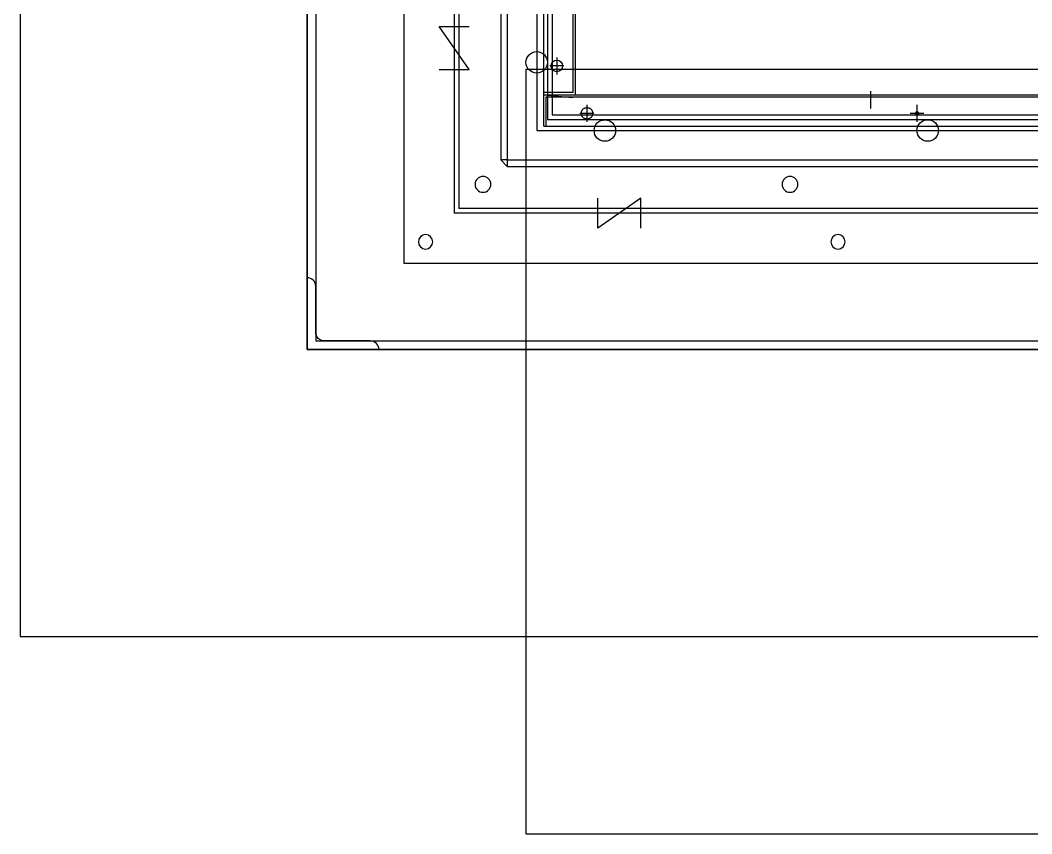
# Model space of a CAD drawing. Header units: millimetres. Extents: x 89450 to 753248, y -530175 to 1209785.
# Drawn here: x 397530 to 398235, y -110629 to -110062 of the extents above; entities that cross this region are included whole.
import ezdxf

# ---------------------------------------------------------------- set-up
doc = ezdxf.new("R2010")
doc.units = ezdxf.units.MM
doc.header["$LTSCALE"] = 150
doc.linetypes.add('CENTER', pattern=[50.8, 31.75, -6.35, 6.35, -6.35])
doc.linetypes.add('PHANTOMX2', pattern=[127, 63.5, -12.7, 12.7, -12.7, 12.7, -12.7])
doc.layers.add('------00 Load Bank', color=3, linetype='Continuous')
doc.layers.add('-----35 Equipmnet Pad', color=7, linetype='Continuous')

# ---------------------------------------------------------------- blocks, each defined once
blk = doc.blocks.new('A$Cd768ecee')
at = {"color": 0}
for p, q in [((1180, 0), (1180, 1180)), ((1145, 1145), (1145, 35)), ((1141.8, 1141.8), (1141.8, 38.2)), ((1080, 1080), (1080, 100)), ((1076.8, 1076.8), (1076.8, 103.2)), ((100, 100), (1080, 100)), ((103.2, 103.2), (1076.8, 103.2)), ((38.2, 38.2), (1141.8, 38.2)), ((35, 35), (1145, 35)), ((0, 0), (1180, 0))]:
    blk.add_line(p, q, dxfattribs=at)
for points in [[(1155.42, 135), (1134.58, 135), (1155.42, 165), (1134.58, 165)], [(1015, 24.58), (1015, 45.42), (1045, 24.58), (1045, 45.42)]]:
    blk.add_lwpolyline(points, dxfattribs=at)
for centre, radius in [((911, 55), 5.5), ((1125, 55), 5.5), ((877.5, 15), 5), ((1165, 15), 5)]:
    blk.add_circle(centre, radius, dxfattribs=at)
blk = doc.blocks.new('A$Ca2785acc')
at = {"color": 0}
for p, q in [((985, 1002), (0, 1002)), ((985, 1002), (985, 980)), ((725, 987), (725, 999)), ((955, 987), (955, 999)), ((757.5, 977.6), (757.5, 989.6)), ((985, 980), (0, 980)), ((983.4, 981.6), (1.6, 981.6)), ((963, 980), (963, 35)), ((985, 980), (963, 980)), ((985, 980), (965, 982)), ((985, 980), (985, 35)), ((964.6, 978.4), (964.6, 36.6)), ((964.6, 978.4), (985, 978.4)), ((976, 954), (976, 966)), ((971.2, 960), (980.8, 960)), ((971.2, 960), (980.8, 960))]:
    blk.add_line(p, q, dxfattribs=at)
at = {"color": 0, "linetype": 'PHANTOMX2'}
blk.add_line((983.4, 1002), (983.4, 981.6), dxfattribs=at)
at = {"color": 0, "linetype": 'CENTER'}
for p, q in [((720.2, 993), (729.8, 993)), ((950.2, 993), (960, 993))]:
    blk.add_line(p, q, dxfattribs=at)
at = {"color": 0}
for centre, radius in [((725, 993), 1.25), ((976, 960), 4), ((976, 960), 4)]:
    blk.add_circle(centre, radius, dxfattribs=at)
at = {"color": 0, "linetype": 'PHANTOMX2'}
blk.add_circle((955, 993), 4, dxfattribs=at)
blk = doc.blocks.new('A$C02650c35')
at = {"color": 0}
for p, q in [((1040.5, 24.5), (1040.5, 1060.5)), ((1045, 24.5), (1045, 1060.5)), ((1045, 30), (1045, 1055)), ((0, 24.5), (1045, 24.5)), ((1040.5, 24.5), (1040.5, 20)), ((1045, 24.5), (1040.5, 20)), ((4.5, 20), (1040.5, 20)), ((10, 20), (1035, 20))]:
    blk.add_line(p, q, dxfattribs=at)
at = {"color": 0, "linetype": 'CENTER'}
for p, q in [((1020, 45), (1020, 1040)), ((25, 45), (1020, 45))]:
    blk.add_line(p, q, dxfattribs=at)
at = {"color": 0}
for centre, radius in [((522.5, 542.5), 441), ((1019.94, 317.5), 7.5), ((1020, 92.5), 7.5), ((972.5, 45), 7.5)]:
    blk.add_circle(centre, radius, dxfattribs=at)

msp = doc.modelspace()

# ---------------------------------------------------------------- linework, layer by layer
at = {"layer": '------00 Load Bank', "color": 161}
for p, q in [((397730.18, -110291.43), (397730.18, -110083.73)), ((397882.88, -110291.43), (397730.18, -110291.43))]:
    msp.add_line(p, q, dxfattribs=at)
at = {"layer": '------00 Load Bank', "color": 161, "elevation": 0}
msp.add_lwpolyline([(399100.18, -107691.43), (397730.18, -107691.43), (397730.18, -110291.43), (399100.18, -110291.43), (399100.18, -107691.43)], dxfattribs=at)
for points in [[(399100.18, -110291.43), (397730.18, -110291.43), (397730.18, -107691.43), (399100.18, -107691.43)], [(399094.18, -107697.43), (397736.18, -107697.43), (397736.18, -110285.43), (399094.18, -110285.43)]]:
    msp.add_lwpolyline(points, close=True, dxfattribs=at)
at = {"layer": '------00 Load Bank', "color": 161, "ltscale": 2, "elevation": 0}
msp.add_lwpolyline([(398892.66, -110628.73), (398892.66, -110096.43), (397882.66, -110096.43), (397882.66, -110628.73)], close=True, dxfattribs=at)
at = {"layer": '------00 Load Bank', "color": 161, "ltscale": 0.2, "elevation": 0}
msp.add_lwpolyline([(397730.18, -110241.43), (397730.18, -110291.43), (397780.18, -110291.43), (397780.18, -110291.43, 0.414214), (397774.18, -110285.43), (397742.18, -110285.43, -0.414214), (397736.18, -110279.43), (397736.18, -110247.43, 0.414214), (397730.18, -110241.43), (397730.18, -110241.43)], format="xyb", dxfattribs=at)
at = {"layer": '-----35 Equipmnet Pad', "color": 161, "ltscale": 5, "elevation": 0}
msp.add_lwpolyline([(397530.18, -109229.14), (397530.18, -110491.43), (399750.18, -110491.43), (399750.18, -109229.14)], dxfattribs=at)

# ---------------------------------------------------------------- block references
at = {"layer": '------00 Load Bank', "color": 161, "xscale": -1}
msp.add_blockref('A$Cd768ecee', (398977.66, -110231.43), dxfattribs=at)
at = {"layer": '------00 Load Bank', "color": 161}
for name, p, rotation in [('A$C02650c35', (397845.16, -109118.93), 270), ('A$Ca2785acc', (398880.16, -109133.93), 180), ('A$Ca2785acc', (398880.16, -109133.93), 180)]:
    msp.add_blockref(name, p, dxfattribs=dict(at, rotation=rotation))

doc.saveas('drawing.dxf')
